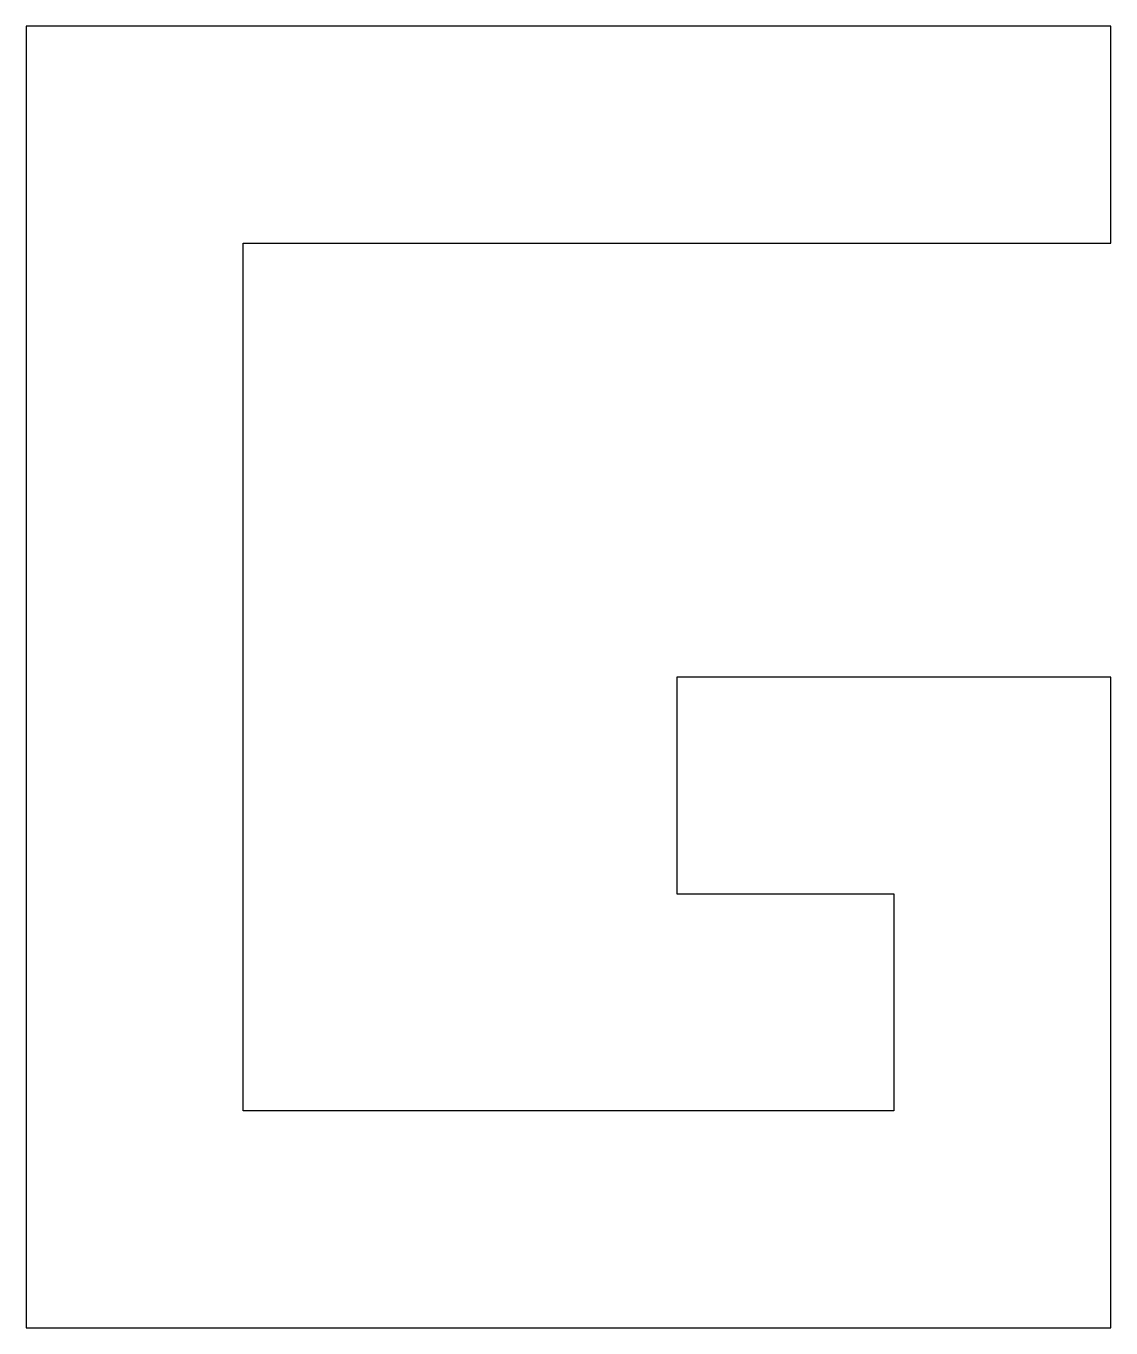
# Model space of a CAD drawing. Header units: inches. Extents: x 0 to 20, y 0 to 24.
import ezdxf

# ---------------------------------------------------------------- set-up
doc = ezdxf.new("R2010")
doc.units = ezdxf.units.IN
doc.header["$MEASUREMENT"] = 0

msp = doc.modelspace()

# ---------------------------------------------------------------- linework, layer by layer
msp.add_lwpolyline([(0, 0), (20, 0), (20, 12), (12, 12), (12, 8), (16, 8), (16, 4), (4, 4), (4, 20), (20, 20), (20, 24), (0, 24)], close=True)

doc.saveas('drawing.dxf')
